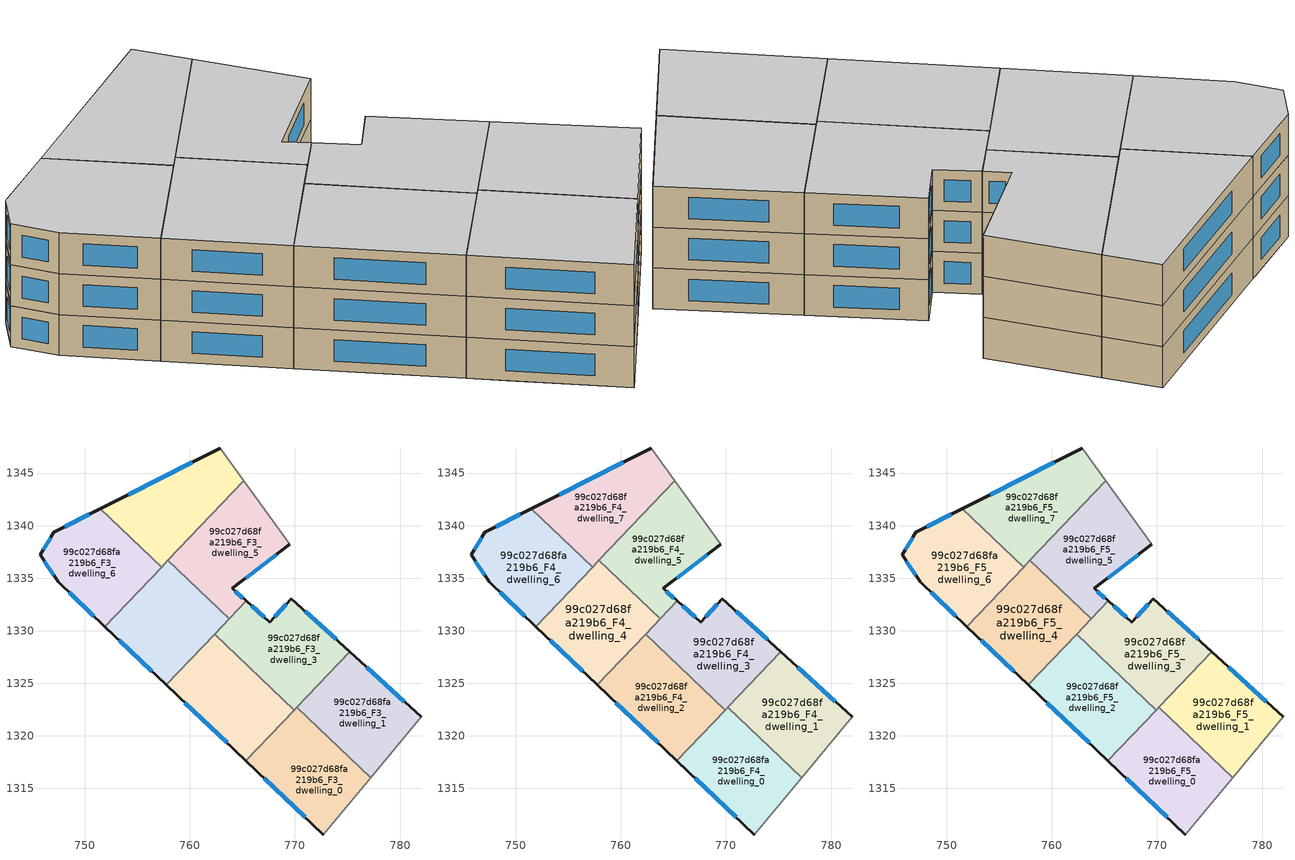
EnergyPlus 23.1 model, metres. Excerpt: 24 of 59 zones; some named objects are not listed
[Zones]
99c027d68fa219b6_F3_dwelling_0
 floor to 99c027d68fa219b6_F2_dwelling_4 (EU_floor_Construction): 777.2,1316.02 772.72,1310.59 767.11,1315.94 771.95,1321.03 z9
 floor to 99c027d68fa219b6_F2_dwelling_5 (EU_floor_Construction): 771.95,1321.03 767.11,1315.94 765.34,1317.63 769.94,1322.45 770.18,1322.71 z9
 wall outside (EU_wall_Construction): 765.34,1317.63 772.72,1310.59 z9:12
 wall to 99c027d68fa219b6_F3_dwelling_2 (EU_wall_Construction): 769.94,1322.45 765.34,1317.63 z9:12
 wall to 99c027d68fa219b6_F3_dwelling_1 (EU_wall_Construction): 777.2,1316.02 770.18,1322.71 z9:12
 wall adiabatic (EU_wall_Construction): 772.72,1310.59 777.2,1316.02 z9:12
 wall to 99c027d68fa219b6_F3_dwelling_3 (EU_wall_Construction): 770.18,1322.71 769.94,1322.45 z9:12
 window (EU_Window_Construction): 767.07,1315.97 770.98,1312.25 z9.7:11.3
99c027d68fa219b6_F3_dwelling_1
 floor to 99c027d68fa219b6_F2_dwelling_0 (EU_floor_Construction): 781.99,1321.82 777.48,1316.36 770.49,1323.02 775.22,1327.99 z9
 floor to 99c027d68fa219b6_F2_dwelling_4 (EU_floor_Construction): 777.48,1316.36 777.2,1316.02 771.95,1321.03 772.25,1321.34 z9
 floor to 99c027d68fa219b6_F2_dwelling_5 (EU_floor_Construction): 772.25,1321.34 771.95,1321.03 770.18,1322.71 770.49,1323.02 z9
 wall outside (EU_wall_Construction): 781.99,1321.82 775.22,1327.99 z9:12
 wall adiabatic (EU_wall_Construction): 777.2,1316.02 781.99,1321.82 z9:12
 wall to 99c027d68fa219b6_F3_dwelling_3 (EU_wall_Construction): 775.22,1327.99 770.18,1322.71 z9:12
 window (EU_Window_Construction): 780.4,1323.27 776.81,1326.54 z9.7:11.3
99c027d68fa219b6_F3_dwelling_2
 floor adiabatic (EU_floor_Construction): 766.29,1325.93 761.69,1321.11 757.76,1324.85 762.36,1329.68 z9
 floor to 99c027d68fa219b6_F2_dwelling_5 (EU_floor_Construction): 769.94,1322.45 765.34,1317.63 761.69,1321.11 766.29,1325.93 z9
 wall outside (EU_wall_Construction): 757.76,1324.85 765.34,1317.63 z9:12
 wall to 99c027d68fa219b6_F3_dwelling_3 (EU_wall_Construction): 769.94,1322.45 762.36,1329.68 z9:12
 wall to 99c027d68fa219b6_F3_dwelling_4 (EU_wall_Construction): 762.36,1329.68 757.76,1324.85 z9:12
 window (EU_Window_Construction): 759.54,1323.16 763.56,1319.32 z9.7:11.3
99c027d68fa219b6_F3_dwelling_3
 floor to 99c027d68fa219b6_F2_dwelling_1 (EU_floor_Construction): 774.76,1328.41 770.04,1323.45 762.91,1330.25 765.37,1332.83 767.62,1330.8 769.67,1333.05 z9
 floor to 99c027d68fa219b6_F2_dwelling_0 (EU_floor_Construction): 775.22,1327.99 770.49,1323.02 770.04,1323.45 774.76,1328.41 z9
 floor adiabatic (EU_floor_Construction): 766.83,1326.51 766.29,1325.93 762.36,1329.68 762.91,1330.25 z9
 floor to 99c027d68fa219b6_F2_dwelling_5 (EU_floor_Construction): 770.49,1323.02 769.94,1322.45 766.29,1325.93 766.83,1326.51 z9
 wall outside (EU_wall_Construction): 775.22,1327.99 769.67,1333.05 767.62,1330.8 765.37,1332.83 z9:12
 wall to 99c027d68fa219b6_F3_dwelling_5 (EU_wall_Construction): 765.37,1332.83 763.75,1331.13 z9:12
 wall to 99c027d68fa219b6_F3_dwelling_4 (EU_wall_Construction): 763.75,1331.13 762.36,1329.68 z9:12
 window (EU_Window_Construction): 767.09,1331.28 765.9,1332.36 / 769.19,1332.53 768.1,1331.33 / 773.92,1329.18 770.97,1331.87 z9.7:11.3
99c027d68fa219b6_F3_dwelling_4
 floor to 99c027d68fa219b6_F2_dwelling_7 (EU_floor_Construction): 761.41,1331.67 756.27,1326.28 751.94,1330.4 757.08,1335.8 z9
 floor to 99c027d68fa219b6_F2_dwelling_2 (EU_floor_Construction): 762.28,1332.53 761.44,1331.65 761.41,1331.67 757.08,1335.8 757.92,1336.68 z9
 floor to 99c027d68fa219b6_F2_dwelling_1 (EU_floor_Construction): 763.75,1331.13 762.91,1330.25 761.44,1331.65 762.28,1332.53 z9
 floor to 99c027d68fa219b6_F2_dwelling_6 (EU_floor_Construction): 762.91,1330.25 757.76,1324.85 756.27,1326.28 761.41,1331.67 761.44,1331.65 z9
 wall outside (EU_wall_Construction): 751.94,1330.4 757.76,1324.85 z9:12
 wall to 99c027d68fa219b6_F3_dwelling_5 (EU_wall_Construction): 763.75,1331.13 757.92,1336.68 z9:12
 wall to 99c027d68fa219b6_F3_dwelling_6 (EU_wall_Construction): 757.31,1336.05 751.94,1330.4 z9:12
 wall to 99c027d68fa219b6_F3_dwelling_7 (EU_wall_Construction): 757.92,1336.68 757.31,1336.05 z9:12
 window (EU_Window_Construction): 753.3,1329.1 756.39,1326.16 z9.7:11.3
99c027d68fa219b6_F3_dwelling_5
 floor to 99c027d68fa219b6_F2_dwelling_2 (EU_floor_Construction): 765.15,1344.26 769.52,1338.23 764.03,1334.03 763.86,1334.18 762.28,1332.53 757.92,1336.68 z9
 floor to 99c027d68fa219b6_F2_dwelling_1 (EU_floor_Construction): 765.37,1332.83 763.75,1331.13 762.28,1332.53 763.86,1334.18 z9
 wall outside (EU_wall_Construction): 765.37,1332.83 764.03,1334.03 769.52,1338.23 z9:12
 wall adiabatic (EU_wall_Construction): 769.52,1338.23 765.15,1344.26 z9:12
 wall to 99c027d68fa219b6_F3_dwelling_7 (EU_wall_Construction): 765.15,1344.26 757.92,1336.68 z9:12
 window (EU_Window_Construction): 765.32,1335.02 768.23,1337.24 / 765.05,1333.11 764.35,1333.75 z9.7:11.3
99c027d68fa219b6_F3_dwelling_6
 floor to 99c027d68fa219b6_F2_dwelling_8 (EU_floor_Construction): 755.99,1336.84 750.85,1331.44 747.48,1334.66 745.75,1337.21 747.07,1339.37 751.17,1341.44 z9
 floor to 99c027d68fa219b6_F2_dwelling_3 (EU_floor_Construction): 757.15,1336.21 756.91,1335.96 751.17,1341.44 751.49,1341.6 z9
 floor to 99c027d68fa219b6_F2_dwelling_7 (EU_floor_Construction): 757.08,1335.8 751.94,1330.4 750.85,1331.44 755.99,1336.84 z9
 floor to 99c027d68fa219b6_F2_dwelling_2 (EU_floor_Construction): 757.31,1336.05 757.08,1335.8 756.91,1335.96 757.15,1336.21 z9
 wall outside (EU_wall_Construction): 751.49,1341.6 747.07,1339.37 745.75,1337.21 747.48,1334.66 751.94,1330.4 z9:12
 wall to 99c027d68fa219b6_F3_dwelling_7 (EU_wall_Construction): 757.32,1336.05 751.49,1341.6 z9:12
 window (EU_Window_Construction): 748.52,1333.66 750.89,1331.4 / 746.16,1336.61 747.07,1335.26 / 746.76,1338.86 746.06,1337.72 / 750.45,1341.08 748.11,1339.89 z9.7:11.3
99c027d68fa219b6_F3_dwelling_7
 floor to 99c027d68fa219b6_F2_dwelling_3 (EU_floor_Construction): 762.91,1347.36 765.01,1344.46 757.15,1336.21 751.49,1341.6 z9
 floor to 99c027d68fa219b6_F2_dwelling_2 (EU_floor_Construction): 765.01,1344.46 765.15,1344.26 757.31,1336.05 757.15,1336.21 z9
 wall outside (EU_wall_Construction): 762.91,1347.36 751.49,1341.6 z9:12
 wall adiabatic (EU_wall_Construction): 765.15,1344.26 762.91,1347.36 z9:12
 window (EU_Window_Construction): 760.23,1346.01 754.17,1342.95 z9.7:11.3
99c027d68fa219b6_F4_dwelling_0
 floor to 99c027d68fa219b6_F3_dwelling_0 (EU_floor_Construction): 777.2,1316.02 772.72,1310.59 765.34,1317.63 769.94,1322.45 770.18,1322.71 z12
 wall outside (EU_wall_Construction): 765.34,1317.63 772.72,1310.59 z12:15
 wall to 99c027d68fa219b6_F4_dwelling_2 (EU_wall_Construction): 769.94,1322.45 765.34,1317.63 z12:15
 wall to 99c027d68fa219b6_F4_dwelling_1 (EU_wall_Construction): 777.2,1316.02 770.18,1322.71 z12:15
 wall adiabatic (EU_wall_Construction): 772.72,1310.59 777.2,1316.02 z12:15
 wall to 99c027d68fa219b6_F4_dwelling_3 (EU_wall_Construction): 770.18,1322.71 769.94,1322.45 z12:15
 window (EU_Window_Construction): 767.07,1315.97 770.98,1312.25 z12.7:14.3
99c027d68fa219b6_F4_dwelling_1
 floor to 99c027d68fa219b6_F3_dwelling_1 (EU_floor_Construction): 781.99,1321.82 777.2,1316.02 770.18,1322.71 775.22,1327.99 z12
 wall outside (EU_wall_Construction): 781.99,1321.82 775.22,1327.99 z12:15
 wall adiabatic (EU_wall_Construction): 777.2,1316.02 781.99,1321.82 z12:15
 wall to 99c027d68fa219b6_F4_dwelling_3 (EU_wall_Construction): 775.22,1327.99 770.18,1322.71 z12:15
 window (EU_Window_Construction): 780.4,1323.27 776.81,1326.54 z12.7:14.3
99c027d68fa219b6_F4_dwelling_2
 floor to 99c027d68fa219b6_F3_dwelling_2 (EU_floor_Construction): 769.94,1322.45 765.34,1317.63 757.76,1324.85 762.36,1329.68 z12
 wall outside (EU_wall_Construction): 757.76,1324.85 765.34,1317.63 z12:15
 wall to 99c027d68fa219b6_F4_dwelling_3 (EU_wall_Construction): 769.94,1322.45 762.36,1329.68 z12:15
 wall to 99c027d68fa219b6_F4_dwelling_4 (EU_wall_Construction): 762.36,1329.68 757.76,1324.85 z12:15
 window (EU_Window_Construction): 759.54,1323.16 763.56,1319.32 z12.7:14.3
99c027d68fa219b6_F4_dwelling_3
 floor to 99c027d68fa219b6_F3_dwelling_3 (EU_floor_Construction): 775.22,1327.99 769.94,1322.45 762.36,1329.68 765.37,1332.83 767.62,1330.8 769.67,1333.05 z12
 wall outside (EU_wall_Construction): 775.22,1327.99 769.67,1333.05 767.62,1330.8 765.37,1332.83 z12:15
 wall to 99c027d68fa219b6_F4_dwelling_5 (EU_wall_Construction): 765.37,1332.83 763.75,1331.13 z12:15
 wall to 99c027d68fa219b6_F4_dwelling_4 (EU_wall_Construction): 763.75,1331.13 762.36,1329.68 z12:15
 window (EU_Window_Construction): 767.09,1331.28 765.9,1332.36 / 769.19,1332.53 768.1,1331.33 / 773.92,1329.18 770.97,1331.87 z12.7:14.3
99c027d68fa219b6_F4_dwelling_4
 floor to 99c027d68fa219b6_F3_dwelling_4 (EU_floor_Construction): 763.75,1331.13 757.76,1324.85 751.94,1330.4 757.92,1336.68 z12
 wall outside (EU_wall_Construction): 751.94,1330.4 757.76,1324.85 z12:15
 wall to 99c027d68fa219b6_F4_dwelling_5 (EU_wall_Construction): 763.75,1331.13 757.92,1336.68 z12:15
 wall to 99c027d68fa219b6_F4_dwelling_6 (EU_wall_Construction): 757.31,1336.05 751.94,1330.4 z12:15
 wall to 99c027d68fa219b6_F4_dwelling_7 (EU_wall_Construction): 757.92,1336.68 757.31,1336.05 z12:15
 window (EU_Window_Construction): 753.3,1329.1 756.39,1326.16 z12.7:14.3
99c027d68fa219b6_F4_dwelling_5
 floor to 99c027d68fa219b6_F3_dwelling_5 (EU_floor_Construction): 765.15,1344.26 769.52,1338.23 764.03,1334.03 765.37,1332.83 763.75,1331.13 757.92,1336.68 z12
 wall outside (EU_wall_Construction): 765.37,1332.83 764.03,1334.03 769.52,1338.23 z12:15
 wall adiabatic (EU_wall_Construction): 769.52,1338.23 765.15,1344.26 z12:15
 wall to 99c027d68fa219b6_F4_dwelling_7 (EU_wall_Construction): 765.15,1344.26 757.92,1336.68 z12:15
 window (EU_Window_Construction): 765.32,1335.02 768.23,1337.24 / 765.05,1333.11 764.35,1333.75 z12.7:14.3
99c027d68fa219b6_F4_dwelling_6
 floor to 99c027d68fa219b6_F3_dwelling_6 (EU_floor_Construction): 757.32,1336.05 751.94,1330.4 747.48,1334.66 745.75,1337.21 747.07,1339.37 751.49,1341.6 z12
 wall outside (EU_wall_Construction): 751.49,1341.6 747.07,1339.37 745.75,1337.21 747.48,1334.66 751.94,1330.4 z12:15
 wall to 99c027d68fa219b6_F4_dwelling_7 (EU_wall_Construction): 757.32,1336.05 751.49,1341.6 z12:15
 window (EU_Window_Construction): 748.52,1333.66 750.89,1331.4 / 746.16,1336.61 747.07,1335.26 / 746.76,1338.86 746.06,1337.72 / 750.45,1341.08 748.11,1339.89 z12.7:14.3
99c027d68fa219b6_F4_dwelling_7
 floor to 99c027d68fa219b6_F3_dwelling_7 (EU_floor_Construction): 762.91,1347.36 765.15,1344.26 757.32,1336.05 751.49,1341.6 z12
 wall outside (EU_wall_Construction): 762.91,1347.36 751.49,1341.6 z12:15
 wall adiabatic (EU_wall_Construction): 765.15,1344.26 762.91,1347.36 z12:15
 window (EU_Window_Construction): 760.23,1346.01 754.17,1342.95 z12.7:14.3
99c027d68fa219b6_F5_dwelling_0
 floor to 99c027d68fa219b6_F4_dwelling_0 (EU_floor_Construction): 777.2,1316.02 772.72,1310.59 765.34,1317.63 769.94,1322.45 770.18,1322.71 z15
 wall outside (EU_wall_Construction): 765.34,1317.63 772.72,1310.59 z15:18
 wall to 99c027d68fa219b6_F5_dwelling_2 (EU_wall_Construction): 769.94,1322.45 765.34,1317.63 z15:18
 wall to 99c027d68fa219b6_F5_dwelling_1 (EU_wall_Construction): 777.2,1316.02 770.18,1322.71 z15:18
 wall adiabatic (EU_wall_Construction): 772.72,1310.59 777.2,1316.02 z15:18
 wall to 99c027d68fa219b6_F5_dwelling_3 (EU_wall_Construction): 770.18,1322.71 769.94,1322.45 z15:18
 window (EU_Window_Construction): 767.07,1315.97 770.98,1312.25 z15.7:17.3
 ceiling to 99c027d68fa219b6_F6_dwelling_0 (EU_floor_Construction): 772.72,1310.59 777.2,1316.02 770.18,1322.71 769.94,1322.45 765.34,1317.63 z18
99c027d68fa219b6_F5_dwelling_1
 floor to 99c027d68fa219b6_F4_dwelling_1 (EU_floor_Construction): 781.99,1321.82 777.2,1316.02 770.18,1322.71 775.22,1327.99 z15
 wall outside (EU_wall_Construction): 781.99,1321.82 775.22,1327.99 z15:18
 wall adiabatic (EU_wall_Construction): 777.2,1316.02 781.99,1321.82 z15:18
 wall to 99c027d68fa219b6_F5_dwelling_3 (EU_wall_Construction): 775.22,1327.99 770.18,1322.71 z15:18
 window (EU_Window_Construction): 780.4,1323.27 776.81,1326.54 z15.7:17.3
 ceiling to 99c027d68fa219b6_F6_dwelling_1 (EU_floor_Construction): 777.2,1316.02 781.99,1321.82 775.22,1327.99 770.18,1322.71 z18
99c027d68fa219b6_F5_dwelling_2
 floor to 99c027d68fa219b6_F4_dwelling_2 (EU_floor_Construction): 769.94,1322.45 765.34,1317.63 757.76,1324.85 762.36,1329.68 z15
 wall outside (EU_wall_Construction): 757.76,1324.85 765.34,1317.63 z15:18
 wall to 99c027d68fa219b6_F5_dwelling_3 (EU_wall_Construction): 769.94,1322.45 762.36,1329.68 z15:18
 wall to 99c027d68fa219b6_F5_dwelling_4 (EU_wall_Construction): 762.36,1329.68 757.76,1324.85 z15:18
 window (EU_Window_Construction): 759.54,1323.16 763.56,1319.32 z15.7:17.3
 ceiling to 99c027d68fa219b6_F6_dwelling_2 (EU_floor_Construction): 765.34,1317.63 769.94,1322.45 762.36,1329.68 757.76,1324.85 z18
99c027d68fa219b6_F5_dwelling_3
 floor to 99c027d68fa219b6_F4_dwelling_3 (EU_floor_Construction): 775.22,1327.99 769.94,1322.45 762.36,1329.68 765.37,1332.83 767.62,1330.8 769.67,1333.05 z15
 wall outside (EU_wall_Construction): 775.22,1327.99 769.67,1333.05 767.62,1330.8 765.37,1332.83 z15:18
 wall to 99c027d68fa219b6_F5_dwelling_5 (EU_wall_Construction): 765.37,1332.83 763.75,1331.13 z15:18
 wall to 99c027d68fa219b6_F5_dwelling_4 (EU_wall_Construction): 763.75,1331.13 762.36,1329.68 z15:18
 window (EU_Window_Construction): 767.09,1331.28 765.9,1332.36 / 769.19,1332.53 768.1,1331.33 / 773.92,1329.18 770.97,1331.87 z15.7:17.3
 ceiling to 99c027d68fa219b6_F6_dwelling_3 (EU_floor_Construction): 769.94,1322.45 775.22,1327.99 769.67,1333.05 767.62,1330.8 765.37,1332.83 762.36,1329.68 z18
99c027d68fa219b6_F5_dwelling_4
 floor to 99c027d68fa219b6_F4_dwelling_4 (EU_floor_Construction): 763.75,1331.13 757.76,1324.85 751.94,1330.4 757.92,1336.68 z15
 wall outside (EU_wall_Construction): 751.94,1330.4 757.76,1324.85 z15:18
 wall to 99c027d68fa219b6_F5_dwelling_5 (EU_wall_Construction): 763.75,1331.13 757.92,1336.68 z15:18
 wall to 99c027d68fa219b6_F5_dwelling_6 (EU_wall_Construction): 757.31,1336.05 751.94,1330.4 z15:18
 wall to 99c027d68fa219b6_F5_dwelling_7 (EU_wall_Construction): 757.92,1336.68 757.31,1336.05 z15:18
 window (EU_Window_Construction): 753.3,1329.1 756.39,1326.16 z15.7:17.3
 ceiling to 99c027d68fa219b6_F6_dwelling_4 (EU_floor_Construction): 757.76,1324.85 763.75,1331.13 757.92,1336.68 751.94,1330.4 z18
99c027d68fa219b6_F5_dwelling_5
 floor to 99c027d68fa219b6_F4_dwelling_5 (EU_floor_Construction): 765.15,1344.26 769.52,1338.23 764.03,1334.03 765.37,1332.83 763.75,1331.13 757.92,1336.68 z15
 wall outside (EU_wall_Construction): 765.37,1332.83 764.03,1334.03 769.52,1338.23 z15:18
 wall adiabatic (EU_wall_Construction): 769.52,1338.23 765.15,1344.26 z15:18
 wall to 99c027d68fa219b6_F5_dwelling_7 (EU_wall_Construction): 765.15,1344.26 757.92,1336.68 z15:18
 window (EU_Window_Construction): 765.32,1335.02 768.23,1337.24 / 765.05,1333.11 764.35,1333.75 z15.7:17.3
 ceiling to 99c027d68fa219b6_F6_dwelling_5 (EU_floor_Construction): 765.37,1332.83 764.03,1334.03 769.52,1338.23 765.15,1344.26 757.92,1336.68 763.75,1331.13 z18
99c027d68fa219b6_F5_dwelling_6
 floor to 99c027d68fa219b6_F4_dwelling_6 (EU_floor_Construction): 757.32,1336.05 751.94,1330.4 747.48,1334.66 745.75,1337.21 747.07,1339.37 751.49,1341.6 z15
 wall outside (EU_wall_Construction): 751.49,1341.6 747.07,1339.37 745.75,1337.21 747.48,1334.66 751.94,1330.4 z15:18
 wall to 99c027d68fa219b6_F5_dwelling_7 (EU_wall_Construction): 757.32,1336.05 751.49,1341.6 z15:18
 window (EU_Window_Construction): 748.52,1333.66 750.89,1331.4 / 746.16,1336.61 747.07,1335.26 / 746.76,1338.86 746.06,1337.72 / 750.45,1341.08 748.11,1339.89 z15.7:17.3
 ceiling to 99c027d68fa219b6_F6_dwelling_6 (EU_floor_Construction): 751.94,1330.4 757.32,1336.05 751.49,1341.6 747.07,1339.37 745.75,1337.21 747.48,1334.66 z18
99c027d68fa219b6_F5_dwelling_7
 floor to 99c027d68fa219b6_F4_dwelling_7 (EU_floor_Construction): 762.91,1347.36 765.15,1344.26 757.32,1336.05 751.49,1341.6 z15
 wall outside (EU_wall_Construction): 762.91,1347.36 751.49,1341.6 z15:18
 wall adiabatic (EU_wall_Construction): 765.15,1344.26 762.91,1347.36 z15:18
 window (EU_Window_Construction): 760.23,1346.01 754.17,1342.95 z15.7:17.3
 ceiling to 99c027d68fa219b6_F6_dwelling_7 (EU_floor_Construction): 757.32,1336.05 765.15,1344.26 762.91,1347.36 751.49,1341.6 z18
[Building]
EU S2 Campaign: North Axis=0; Terrain=City; Solar Distribution=FullExterior
[Site:Location]
Budapest.Ferenc.Liszt.Intl.AP: Latitude=47.437; Longitude=19.256; Time Zone=1; Elevation=185
[SizingPeriod:WeatherFileDays]
AnnualSizingPeriod: Begin Month=1; Begin Day of Month=1; End Month=12; End Day of Month=31; Day of Week for Start Day=Monday; Use Weather File Daylight Saving Period=No; Use Weather File Rain and Snow Indicators=No
[MATERIAL]
EU_InternalMass_Material: Roughness=MediumRough; Thickness=0.1; Conductivity=1; Density=1800; Specific Heat=900; Thermal Absorptance=0.9; Solar Absorptance=0.7; Visible Absorptance=0.7
[MATERIAL:NOMASS] Roughness=MediumRough; Thermal Absorptance=0.9; Solar Absorptance=0.7; Visible Absorptance=0.7
Name | Thermal Resistance
EU_wall_NoMass | 0.832559
EU_floor_NoMass | 0.872794
[WINDOWMATERIAL:SIMPLEGLAZINGSYSTEM]
EU_Window_SimpleGlazing: UFactor=2.79869; Solar Heat Gain Coefficient=0.75; Visible Transmittance=0.75
[CONSTRUCTION]
EU_wall_Construction: EU_wall_NoMass
EU_floor_Construction: EU_floor_NoMass
EU_Window_Construction: EU_Window_SimpleGlazing
EU_InternalMass_Construction: EU_InternalMass_Material
[ZONE] Type=1; Multiplier=1; Ceiling Height=autocalculate; Floor Area=autocalculate; Part of Total Floor Area=Yes
Name | Volume
99c027d68fa219b6_F3_dwelling_0; 99c027d68fa219b6_F4_dwelling_0; 99c027d68fa219b6_F5_dwelling_0; 99c027d68fa219b6_F3_dwelling_2; 99c027d68fa219b6_F4_dwelling_2; 99c027d68fa219b6_F5_dwelling_2; 99c027d68fa219b6_F3_dwelling_6; 99c027d68fa219b6_F4_dwelling_6; 99c027d68fa219b6_F5_dwelling_6 | 209.418
99c027d68fa219b6_F3_dwelling_1; 99c027d68fa219b6_F4_dwelling_1; 99c027d68fa219b6_F5_dwelling_1 | 209.399
99c027d68fa219b6_F3_dwelling_3; 99c027d68fa219b6_F4_dwelling_3; 99c027d68fa219b6_F5_dwelling_3 | 209.412
99c027d68fa219b6_F3_dwelling_4; 99c027d68fa219b6_F4_dwelling_4; 99c027d68fa219b6_F5_dwelling_4 | 209.425
99c027d68fa219b6_F3_dwelling_5; 99c027d68fa219b6_F4_dwelling_5; 99c027d68fa219b6_F5_dwelling_5 | 209.415
99c027d68fa219b6_F3_dwelling_7; 99c027d68fa219b6_F4_dwelling_7; 99c027d68fa219b6_F5_dwelling_7 | 209.404
[INTERNALMASS] Construction=EU_InternalMass_Construction
Name | Zone or ZoneList | Surface Area
99c027d68fa219b6_F3_dwelling_0_EU_InternalMass | 99c027d68fa219b6_F3_dwelling_0 | 69.8078
99c027d68fa219b6_F3_dwelling_1_EU_InternalMass | 99c027d68fa219b6_F3_dwelling_1 | 69.8001
99c027d68fa219b6_F3_dwelling_2_EU_InternalMass | 99c027d68fa219b6_F3_dwelling_2 | 69.8081
99c027d68fa219b6_F3_dwelling_3_EU_InternalMass | 99c027d68fa219b6_F3_dwelling_3 | 69.8043
99c027d68fa219b6_F3_dwelling_4_EU_InternalMass | 99c027d68fa219b6_F3_dwelling_4 | 69.8083
99c027d68fa219b6_F3_dwelling_5_EU_InternalMass | 99c027d68fa219b6_F3_dwelling_5 | 69.8043
99c027d68fa219b6_F3_dwelling_6_EU_InternalMass | 99c027d68fa219b6_F3_dwelling_6 | 69.8039
99c027d68fa219b6_F3_dwelling_7_EU_InternalMass | 99c027d68fa219b6_F3_dwelling_7 | 69.8014
99c027d68fa219b6_F4_dwelling_0_EU_InternalMass | 99c027d68fa219b6_F4_dwelling_0 | 69.8078
99c027d68fa219b6_F4_dwelling_1_EU_InternalMass | 99c027d68fa219b6_F4_dwelling_1 | 69.8001
99c027d68fa219b6_F4_dwelling_2_EU_InternalMass | 99c027d68fa219b6_F4_dwelling_2 | 69.8081
99c027d68fa219b6_F4_dwelling_3_EU_InternalMass | 99c027d68fa219b6_F4_dwelling_3 | 69.8043
99c027d68fa219b6_F4_dwelling_4_EU_InternalMass | 99c027d68fa219b6_F4_dwelling_4 | 69.8083
99c027d68fa219b6_F4_dwelling_5_EU_InternalMass | 99c027d68fa219b6_F4_dwelling_5 | 69.8043
99c027d68fa219b6_F4_dwelling_6_EU_InternalMass | 99c027d68fa219b6_F4_dwelling_6 | 69.8039
99c027d68fa219b6_F4_dwelling_7_EU_InternalMass | 99c027d68fa219b6_F4_dwelling_7 | 69.8014
99c027d68fa219b6_F5_dwelling_0_EU_InternalMass | 99c027d68fa219b6_F5_dwelling_0 | 69.8078
99c027d68fa219b6_F5_dwelling_1_EU_InternalMass | 99c027d68fa219b6_F5_dwelling_1 | 69.8001
99c027d68fa219b6_F5_dwelling_2_EU_InternalMass | 99c027d68fa219b6_F5_dwelling_2 | 69.8081
99c027d68fa219b6_F5_dwelling_3_EU_InternalMass | 99c027d68fa219b6_F5_dwelling_3 | 69.8043
99c027d68fa219b6_F5_dwelling_4_EU_InternalMass | 99c027d68fa219b6_F5_dwelling_4 | 69.8083
99c027d68fa219b6_F5_dwelling_5_EU_InternalMass | 99c027d68fa219b6_F5_dwelling_5 | 69.8043
99c027d68fa219b6_F5_dwelling_6_EU_InternalMass | 99c027d68fa219b6_F5_dwelling_6 | 69.8039
99c027d68fa219b6_F5_dwelling_7_EU_InternalMass | 99c027d68fa219b6_F5_dwelling_7 | 69.8014
[OTHEREQUIPMENT] Fuel Type=Electricity; Design Level Calculation Method=Watts/Area; Power per Zone Floor Area=1; Fraction Latent=0; Fraction Radiant=0; Fraction Lost=0; Carbon Dioxide Generation Rate=0; EndUse Subcategory=EU_Step8_InternalGains
Name | Zone or ZoneList or Space or SpaceList | Schedule
EU_Step8_InternalGain_99c027d68fa219b6_F3_dwelling_0_f000 | 99c027d68fa219b6_F3_dwelling_0 | EU_Step8_GainSchedule_99c027d68fa219b6_F3_dwelling_0_f000
EU_Step8_InternalGain_99c027d68fa219b6_F3_dwelling_1_f000 | 99c027d68fa219b6_F3_dwelling_1 | EU_Step8_GainSchedule_99c027d68fa219b6_F3_dwelling_1_f000
EU_Step8_InternalGain_99c027d68fa219b6_F3_dwelling_2_f000 | 99c027d68fa219b6_F3_dwelling_2 | EU_Step8_GainSchedule_99c027d68fa219b6_F3_dwelling_2_f000
EU_Step8_InternalGain_99c027d68fa219b6_F3_dwelling_3_f000 | 99c027d68fa219b6_F3_dwelling_3 | EU_Step8_GainSchedule_99c027d68fa219b6_F3_dwelling_3_f000
EU_Step8_InternalGain_99c027d68fa219b6_F3_dwelling_4_f000 | 99c027d68fa219b6_F3_dwelling_4 | EU_Step8_GainSchedule_99c027d68fa219b6_F3_dwelling_4_f000
EU_Step8_InternalGain_99c027d68fa219b6_F3_dwelling_5_f000 | 99c027d68fa219b6_F3_dwelling_5 | EU_Step8_GainSchedule_99c027d68fa219b6_F3_dwelling_5_f000
EU_Step8_InternalGain_99c027d68fa219b6_F3_dwelling_6_f000 | 99c027d68fa219b6_F3_dwelling_6 | EU_Step8_GainSchedule_99c027d68fa219b6_F3_dwelling_6_f000
EU_Step8_InternalGain_99c027d68fa219b6_F3_dwelling_7_f000 | 99c027d68fa219b6_F3_dwelling_7 | EU_Step8_GainSchedule_99c027d68fa219b6_F3_dwelling_7_f000
EU_Step8_InternalGain_99c027d68fa219b6_F4_dwelling_0_f000 | 99c027d68fa219b6_F4_dwelling_0 | EU_Step8_GainSchedule_99c027d68fa219b6_F4_dwelling_0_f000
EU_Step8_InternalGain_99c027d68fa219b6_F4_dwelling_1_f000 | 99c027d68fa219b6_F4_dwelling_1 | EU_Step8_GainSchedule_99c027d68fa219b6_F4_dwelling_1_f000
EU_Step8_InternalGain_99c027d68fa219b6_F4_dwelling_2_f000 | 99c027d68fa219b6_F4_dwelling_2 | EU_Step8_GainSchedule_99c027d68fa219b6_F4_dwelling_2_f000
EU_Step8_InternalGain_99c027d68fa219b6_F4_dwelling_3_f000 | 99c027d68fa219b6_F4_dwelling_3 | EU_Step8_GainSchedule_99c027d68fa219b6_F4_dwelling_3_f000
EU_Step8_InternalGain_99c027d68fa219b6_F4_dwelling_4_f000 | 99c027d68fa219b6_F4_dwelling_4 | EU_Step8_GainSchedule_99c027d68fa219b6_F4_dwelling_4_f000
EU_Step8_InternalGain_99c027d68fa219b6_F4_dwelling_5_f000 | 99c027d68fa219b6_F4_dwelling_5 | EU_Step8_GainSchedule_99c027d68fa219b6_F4_dwelling_5_f000
EU_Step8_InternalGain_99c027d68fa219b6_F4_dwelling_6_f000 | 99c027d68fa219b6_F4_dwelling_6 | EU_Step8_GainSchedule_99c027d68fa219b6_F4_dwelling_6_f000
EU_Step8_InternalGain_99c027d68fa219b6_F4_dwelling_7_f000 | 99c027d68fa219b6_F4_dwelling_7 | EU_Step8_GainSchedule_99c027d68fa219b6_F4_dwelling_7_f000
EU_Step8_InternalGain_99c027d68fa219b6_F5_dwelling_0_f000 | 99c027d68fa219b6_F5_dwelling_0 | EU_Step8_GainSchedule_99c027d68fa219b6_F5_dwelling_0_f000
EU_Step8_InternalGain_99c027d68fa219b6_F5_dwelling_1_f000 | 99c027d68fa219b6_F5_dwelling_1 | EU_Step8_GainSchedule_99c027d68fa219b6_F5_dwelling_1_f000
EU_Step8_InternalGain_99c027d68fa219b6_F5_dwelling_2_f000 | 99c027d68fa219b6_F5_dwelling_2 | EU_Step8_GainSchedule_99c027d68fa219b6_F5_dwelling_2_f000
EU_Step8_InternalGain_99c027d68fa219b6_F5_dwelling_3_f000 | 99c027d68fa219b6_F5_dwelling_3 | EU_Step8_GainSchedule_99c027d68fa219b6_F5_dwelling_3_f000
EU_Step8_InternalGain_99c027d68fa219b6_F5_dwelling_4_f000 | 99c027d68fa219b6_F5_dwelling_4 | EU_Step8_GainSchedule_99c027d68fa219b6_F5_dwelling_4_f000
EU_Step8_InternalGain_99c027d68fa219b6_F5_dwelling_5_f000 | 99c027d68fa219b6_F5_dwelling_5 | EU_Step8_GainSchedule_99c027d68fa219b6_F5_dwelling_5_f000
EU_Step8_InternalGain_99c027d68fa219b6_F5_dwelling_6_f000 | 99c027d68fa219b6_F5_dwelling_6 | EU_Step8_GainSchedule_99c027d68fa219b6_F5_dwelling_6_f000
EU_Step8_InternalGain_99c027d68fa219b6_F5_dwelling_7_f000 | 99c027d68fa219b6_F5_dwelling_7 | EU_Step8_GainSchedule_99c027d68fa219b6_F5_dwelling_7_f000
[ZONEVENTILATION:DESIGNFLOWRATE] Schedule=EU_AlwaysOn; Design Flow Rate Calculation Method=AirChanges/Hour; Air Changes per Hour=0.475469; Ventilation Type=Natural; Fan Pressure Rise=0; Fan Total Efficiency=1; Constant Term Coefficient=1; Temperature Term Coefficient=0; Velocity Term Coefficient=0; Velocity Squared Term Coefficient=0; Minimum Indoor Temperature=-100; Maximum Indoor Temperature=100; Delta Temperature=-100; Minimum Outdoor Temperature=-100; Maximum Outdoor Temperature=100; Maximum Wind Speed=40
Name | Zone or ZoneList or Space or SpaceList
EU_ConstantAir_99c027d68fa219b6_F3_dwelling_0 | 99c027d68fa219b6_F3_dwelling_0
EU_ConstantAir_99c027d68fa219b6_F3_dwelling_1 | 99c027d68fa219b6_F3_dwelling_1
EU_ConstantAir_99c027d68fa219b6_F3_dwelling_2 | 99c027d68fa219b6_F3_dwelling_2
EU_ConstantAir_99c027d68fa219b6_F3_dwelling_3 | 99c027d68fa219b6_F3_dwelling_3
EU_ConstantAir_99c027d68fa219b6_F3_dwelling_4 | 99c027d68fa219b6_F3_dwelling_4
EU_ConstantAir_99c027d68fa219b6_F3_dwelling_5 | 99c027d68fa219b6_F3_dwelling_5
EU_ConstantAir_99c027d68fa219b6_F3_dwelling_6 | 99c027d68fa219b6_F3_dwelling_6
EU_ConstantAir_99c027d68fa219b6_F3_dwelling_7 | 99c027d68fa219b6_F3_dwelling_7
EU_ConstantAir_99c027d68fa219b6_F4_dwelling_0 | 99c027d68fa219b6_F4_dwelling_0
EU_ConstantAir_99c027d68fa219b6_F4_dwelling_1 | 99c027d68fa219b6_F4_dwelling_1
EU_ConstantAir_99c027d68fa219b6_F4_dwelling_2 | 99c027d68fa219b6_F4_dwelling_2
EU_ConstantAir_99c027d68fa219b6_F4_dwelling_3 | 99c027d68fa219b6_F4_dwelling_3
EU_ConstantAir_99c027d68fa219b6_F4_dwelling_4 | 99c027d68fa219b6_F4_dwelling_4
EU_ConstantAir_99c027d68fa219b6_F4_dwelling_5 | 99c027d68fa219b6_F4_dwelling_5
EU_ConstantAir_99c027d68fa219b6_F4_dwelling_6 | 99c027d68fa219b6_F4_dwelling_6
EU_ConstantAir_99c027d68fa219b6_F4_dwelling_7 | 99c027d68fa219b6_F4_dwelling_7
EU_ConstantAir_99c027d68fa219b6_F5_dwelling_0 | 99c027d68fa219b6_F5_dwelling_0
EU_ConstantAir_99c027d68fa219b6_F5_dwelling_1 | 99c027d68fa219b6_F5_dwelling_1
EU_ConstantAir_99c027d68fa219b6_F5_dwelling_2 | 99c027d68fa219b6_F5_dwelling_2
EU_ConstantAir_99c027d68fa219b6_F5_dwelling_3 | 99c027d68fa219b6_F5_dwelling_3
EU_ConstantAir_99c027d68fa219b6_F5_dwelling_4 | 99c027d68fa219b6_F5_dwelling_4
EU_ConstantAir_99c027d68fa219b6_F5_dwelling_5 | 99c027d68fa219b6_F5_dwelling_5
EU_ConstantAir_99c027d68fa219b6_F5_dwelling_6 | 99c027d68fa219b6_F5_dwelling_6
EU_ConstantAir_99c027d68fa219b6_F5_dwelling_7 | 99c027d68fa219b6_F5_dwelling_7
[HVACTEMPLATE:ZONE:IDEALLOADSAIRSYSTEM] System Availability Schedule=EU_AlwaysOn; Maximum Heating Supply Air Temperature=50; Minimum Cooling Supply Air Temperature=13; Maximum Heating Supply Air Humidity Ratio=0.0156; Minimum Cooling Supply Air Humidity Ratio=0.0077; Heating Limit=NoLimit; Cooling Limit=NoLimit; Heating Availability Schedule=EU_AlwaysOn; Cooling Availability Schedule=EU_CoolingOff; Dehumidification Control Type=ConstantSensibleHeatRatio; Cooling Sensible Heat Ratio=0.7; Dehumidification Setpoint=60; Humidification Control Type=None; Humidification Setpoint=30; Outdoor Air Method=None; Outdoor Air Flow Rate per Person=0.00944; Outdoor Air Flow Rate per Zone Floor Area=0; Outdoor Air Flow Rate per Zone=0; Demand Controlled Ventilation Type=None; Outdoor Air Economizer Type=NoEconomizer; Heat Recovery Type=None; Sensible Heat Recovery Effectiveness=0.7; Latent Heat Recovery Effectiveness=0.65
Name | Template Thermostat
99c027d68fa219b6_F3_dwelling_0 | EU_HeatOnly_99c027d68fa219b6_F3_dwelling_0
99c027d68fa219b6_F3_dwelling_1 | EU_HeatOnly_99c027d68fa219b6_F3_dwelling_1
99c027d68fa219b6_F3_dwelling_2 | EU_HeatOnly_99c027d68fa219b6_F3_dwelling_2
99c027d68fa219b6_F3_dwelling_3 | EU_HeatOnly_99c027d68fa219b6_F3_dwelling_3
99c027d68fa219b6_F3_dwelling_4 | EU_HeatOnly_99c027d68fa219b6_F3_dwelling_4
99c027d68fa219b6_F3_dwelling_5 | EU_HeatOnly_99c027d68fa219b6_F3_dwelling_5
99c027d68fa219b6_F3_dwelling_6 | EU_HeatOnly_99c027d68fa219b6_F3_dwelling_6
99c027d68fa219b6_F3_dwelling_7 | EU_HeatOnly_99c027d68fa219b6_F3_dwelling_7
99c027d68fa219b6_F4_dwelling_0 | EU_HeatOnly_99c027d68fa219b6_F4_dwelling_0
99c027d68fa219b6_F4_dwelling_1 | EU_HeatOnly_99c027d68fa219b6_F4_dwelling_1
99c027d68fa219b6_F4_dwelling_2 | EU_HeatOnly_99c027d68fa219b6_F4_dwelling_2
99c027d68fa219b6_F4_dwelling_3 | EU_HeatOnly_99c027d68fa219b6_F4_dwelling_3
99c027d68fa219b6_F4_dwelling_4 | EU_HeatOnly_99c027d68fa219b6_F4_dwelling_4
99c027d68fa219b6_F4_dwelling_5 | EU_HeatOnly_99c027d68fa219b6_F4_dwelling_5
99c027d68fa219b6_F4_dwelling_6 | EU_HeatOnly_99c027d68fa219b6_F4_dwelling_6
99c027d68fa219b6_F4_dwelling_7 | EU_HeatOnly_99c027d68fa219b6_F4_dwelling_7
99c027d68fa219b6_F5_dwelling_0 | EU_HeatOnly_99c027d68fa219b6_F5_dwelling_0
99c027d68fa219b6_F5_dwelling_1 | EU_HeatOnly_99c027d68fa219b6_F5_dwelling_1
99c027d68fa219b6_F5_dwelling_2 | EU_HeatOnly_99c027d68fa219b6_F5_dwelling_2
99c027d68fa219b6_F5_dwelling_3 | EU_HeatOnly_99c027d68fa219b6_F5_dwelling_3
99c027d68fa219b6_F5_dwelling_4 | EU_HeatOnly_99c027d68fa219b6_F5_dwelling_4
99c027d68fa219b6_F5_dwelling_5 | EU_HeatOnly_99c027d68fa219b6_F5_dwelling_5
99c027d68fa219b6_F5_dwelling_6 | EU_HeatOnly_99c027d68fa219b6_F5_dwelling_6
99c027d68fa219b6_F5_dwelling_7 | EU_HeatOnly_99c027d68fa219b6_F5_dwelling_7
[SIZING:ZONE] Zone Cooling Design Supply Air Temperature Input Method=SupplyAirTemperature; Zone Cooling Design Supply Air Temperature=13; Zone Heating Design Supply Air Temperature Input Method=SupplyAirTemperature; Zone Heating Design Supply Air Temperature=50; Zone Cooling Design Supply Air Humidity Ratio=0.008; Zone Heating Design Supply Air Humidity Ratio=0.008; Cooling Design Air Flow Method=DesignDay; Cooling Design Air Flow Rate=0; Cooling Minimum Air Flow per Zone Floor Area=0.000762; Cooling Minimum Air Flow=0; Cooling Minimum Air Flow Fraction=0.2; Heating Design Air Flow Method=DesignDay; Heating Design Air Flow Rate=0; Heating Maximum Air Flow per Zone Floor Area=0.002032; Heating Maximum Air Flow=0.141576; Heating Maximum Air Flow Fraction=0.3; Account for Dedicated Outdoor Air System=No; Dedicated Outdoor Air System Control Strategy=NeutralSupplyAir; Dedicated Outdoor Air Low Setpoint Temperature for Design=autosize; Dedicated Outdoor Air High Setpoint Temperature for Design=autosize; Zone Load Sizing Method=Sensible Load Only No Latent Load; Zone Latent Cooling Design Supply Air Humidity Ratio Input Method=HumidityRatioDifference; Zone Cooling Design Supply Air Humidity Ratio Difference=0.005; Zone Latent Heating Design Supply Air Humidity Ratio Input Method=HumidityRatioDifference; Zone Humidification Design Supply Air Humidity Ratio Difference=0.005
99c027d68fa219b6_F3_dwelling_0; 99c027d68fa219b6_F3_dwelling_1; 99c027d68fa219b6_F3_dwelling_2; 99c027d68fa219b6_F3_dwelling_3; 99c027d68fa219b6_F3_dwelling_4; 99c027d68fa219b6_F3_dwelling_5; 99c027d68fa219b6_F3_dwelling_6; 99c027d68fa219b6_F3_dwelling_7; 99c027d68fa219b6_F4_dwelling_0; 99c027d68fa219b6_F4_dwelling_1; 99c027d68fa219b6_F4_dwelling_2; 99c027d68fa219b6_F4_dwelling_3; 99c027d68fa219b6_F4_dwelling_4; 99c027d68fa219b6_F4_dwelling_5; 99c027d68fa219b6_F4_dwelling_6; 99c027d68fa219b6_F4_dwelling_7; 99c027d68fa219b6_F5_dwelling_0; 99c027d68fa219b6_F5_dwelling_1; 99c027d68fa219b6_F5_dwelling_2; 99c027d68fa219b6_F5_dwelling_3; 99c027d68fa219b6_F5_dwelling_4; 99c027d68fa219b6_F5_dwelling_5; 99c027d68fa219b6_F5_dwelling_6; 99c027d68fa219b6_F5_dwelling_7
[SCHEDULE:CONSTANT]
Name | Hourly Value
EU_AlwaysOn | 1
EU_CoolingOff | 0
[SCHEDULE:FILE] Column Number=1; Rows to Skip at Top=0; Number of Hours of Data=8760; Column Separator=Comma; Interpolate to Timestep=No; Minutes per Item=60; Adjust Schedule for Daylight Savings=Yes
Name | File
EU_Step8_GainSchedule_99c027d68fa219b6_F3_dwelling_0_f000 | ../../schedules/99c027d68fa219b6/99c027d68fa219b6_F3_dwelling_0_f000_gain.csv
EU_Step8_GainSchedule_99c027d68fa219b6_F3_dwelling_1_f000 | ../../schedules/99c027d68fa219b6/99c027d68fa219b6_F3_dwelling_1_f000_gain.csv
EU_Step8_GainSchedule_99c027d68fa219b6_F3_dwelling_2_f000 | ../../schedules/99c027d68fa219b6/99c027d68fa219b6_F3_dwelling_2_f000_gain.csv
EU_Step8_GainSchedule_99c027d68fa219b6_F3_dwelling_3_f000 | ../../schedules/99c027d68fa219b6/99c027d68fa219b6_F3_dwelling_3_f000_gain.csv
EU_Step8_GainSchedule_99c027d68fa219b6_F3_dwelling_4_f000 | ../../schedules/99c027d68fa219b6/99c027d68fa219b6_F3_dwelling_4_f000_gain.csv
EU_Step8_GainSchedule_99c027d68fa219b6_F3_dwelling_5_f000 | ../../schedules/99c027d68fa219b6/99c027d68fa219b6_F3_dwelling_5_f000_gain.csv
EU_Step8_GainSchedule_99c027d68fa219b6_F3_dwelling_6_f000 | ../../schedules/99c027d68fa219b6/99c027d68fa219b6_F3_dwelling_6_f000_gain.csv
EU_Step8_GainSchedule_99c027d68fa219b6_F3_dwelling_7_f000 | ../../schedules/99c027d68fa219b6/99c027d68fa219b6_F3_dwelling_7_f000_gain.csv
EU_Step8_GainSchedule_99c027d68fa219b6_F4_dwelling_0_f000 | ../../schedules/99c027d68fa219b6/99c027d68fa219b6_F4_dwelling_0_f000_gain.csv
EU_Step8_GainSchedule_99c027d68fa219b6_F4_dwelling_1_f000 | ../../schedules/99c027d68fa219b6/99c027d68fa219b6_F4_dwelling_1_f000_gain.csv
EU_Step8_GainSchedule_99c027d68fa219b6_F4_dwelling_2_f000 | ../../schedules/99c027d68fa219b6/99c027d68fa219b6_F4_dwelling_2_f000_gain.csv
EU_Step8_GainSchedule_99c027d68fa219b6_F4_dwelling_3_f000 | ../../schedules/99c027d68fa219b6/99c027d68fa219b6_F4_dwelling_3_f000_gain.csv
EU_Step8_GainSchedule_99c027d68fa219b6_F4_dwelling_4_f000 | ../../schedules/99c027d68fa219b6/99c027d68fa219b6_F4_dwelling_4_f000_gain.csv
EU_Step8_GainSchedule_99c027d68fa219b6_F4_dwelling_5_f000 | ../../schedules/99c027d68fa219b6/99c027d68fa219b6_F4_dwelling_5_f000_gain.csv
EU_Step8_GainSchedule_99c027d68fa219b6_F4_dwelling_6_f000 | ../../schedules/99c027d68fa219b6/99c027d68fa219b6_F4_dwelling_6_f000_gain.csv
EU_Step8_GainSchedule_99c027d68fa219b6_F4_dwelling_7_f000 | ../../schedules/99c027d68fa219b6/99c027d68fa219b6_F4_dwelling_7_f000_gain.csv
EU_Step8_GainSchedule_99c027d68fa219b6_F5_dwelling_0_f000 | ../../schedules/99c027d68fa219b6/99c027d68fa219b6_F5_dwelling_0_f000_gain.csv
EU_Step8_GainSchedule_99c027d68fa219b6_F5_dwelling_1_f000 | ../../schedules/99c027d68fa219b6/99c027d68fa219b6_F5_dwelling_1_f000_gain.csv
EU_Step8_GainSchedule_99c027d68fa219b6_F5_dwelling_2_f000 | ../../schedules/99c027d68fa219b6/99c027d68fa219b6_F5_dwelling_2_f000_gain.csv
EU_Step8_GainSchedule_99c027d68fa219b6_F5_dwelling_3_f000 | ../../schedules/99c027d68fa219b6/99c027d68fa219b6_F5_dwelling_3_f000_gain.csv
EU_Step8_GainSchedule_99c027d68fa219b6_F5_dwelling_4_f000 | ../../schedules/99c027d68fa219b6/99c027d68fa219b6_F5_dwelling_4_f000_gain.csv
EU_Step8_GainSchedule_99c027d68fa219b6_F5_dwelling_5_f000 | ../../schedules/99c027d68fa219b6/99c027d68fa219b6_F5_dwelling_5_f000_gain.csv
EU_Step8_GainSchedule_99c027d68fa219b6_F5_dwelling_6_f000 | ../../schedules/99c027d68fa219b6/99c027d68fa219b6_F5_dwelling_6_f000_gain.csv
EU_Step8_GainSchedule_99c027d68fa219b6_F5_dwelling_7_f000 | ../../schedules/99c027d68fa219b6/99c027d68fa219b6_F5_dwelling_7_f000_gain.csv
